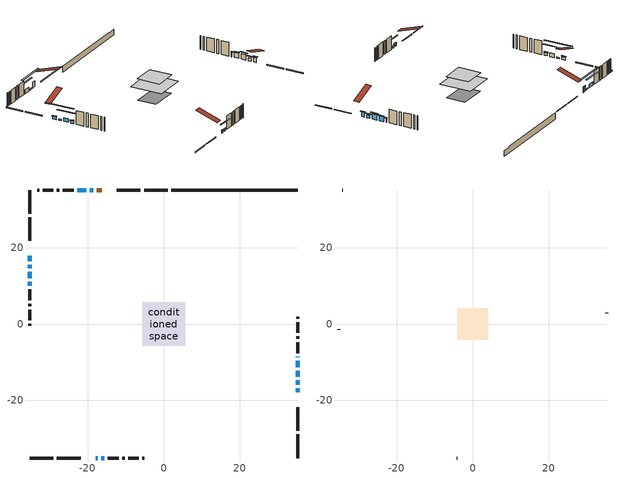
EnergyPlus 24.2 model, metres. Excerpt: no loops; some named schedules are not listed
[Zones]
conditioned space
 floor adiabatic (AdiabaticFloorConstruction): -5.67,-5.67 -5.67,5.67 5.67,5.67 5.67,-5.67 z3.2
 floor foundation (Slab1 construction): -4.95,-3.35 -4.95,3.35 4.95,3.35 4.95,-3.35 z-1.43
 wall outside (RimJoist1 construction): 1.05,35.2 -5.18,35.2 / -35.2,-35.2 -28.97,-35.2 / -35.2,35.2 -35.2,28.97 / 35.2,-35.2 35.2,-28.97 z0.76:1.06
 wall outside (RimJoist2 construction): -6.11,35.2 -12.34,35.2 / -28.04,-35.2 -21.81,-35.2 / -35.2,28.04 -35.2,21.81 / 35.2,-28.04 35.2,-21.81 z0.76:1.06
 wall outside (AdiabaticWallConstruction 1): -16.29,35.2 -17.65,35.2 z0.76:2.79
 wall outside (AdiabaticWallConstruction): 35.2,-17.86 35.2,-16.85 z0.76:2.44; -35.2,17.87 -35.2,16.49 / 35.2,-15.92 35.2,-14.8 / -35.2,11.06 -35.2,10.05 z0.76:1.78; 35.2,-13.87 35.2,-12.24 / 35.2,-11.32 35.2,-9.69 z0.76:2.55; -18.57,35.2 -19.49,35.2 / -35.2,15.57 -35.2,14.65 z0.76:1.22; -17.87,-35.2 -17.35,-35.2 z0.76:1.52; 35.2,-8.76 35.2,-8.56 z0.76:2.18; -20.42,35.2 -22.7,35.2 / -35.2,13.72 -35.2,11.99 z0.76:2.11; -16.43,-35.2 -15.59,-35.2 z0.76:1.68
 wall outside (Wall1 construction): -23.63,35.2 -26.5,35.2 / -14.66,-35.2 -11.79,-35.2 / -35.2,9.12 -35.2,6.25 / 35.2,-7.63 35.2,-4.76 z0.76:5.64
 wall outside (Wall2 construction): -27.43,35.2 -28.09,35.2 / -10.86,-35.2 -10.2,-35.2 / -35.2,5.32 -35.2,4.66 / 35.2,-3.83 35.2,-3.17 z0.76:5.64
 wall outside (Wall3 construction): -29.02,35.2 -31.75,35.2 / -9.28,-35.2 -6.54,-35.2 / -35.2,3.74 -35.2,1 / 35.2,-2.25 35.2,0.49 z0.76:5.64
 wall outside (Wall4 construction): -32.68,35.2 -33.21,35.2 / -5.61,-35.2 -5.09,-35.2 / -35.2,0.07 -35.2,-0.45 / 35.2,1.42 35.2,1.94 z0.76:5.64
 wall foundation (FoundationWall1 construction): 1.98,35.2,-1.43 1.98,35.2,0.76 31.88,35.2,0.76 31.88,35.2,0.51 35.2,35.2,0.51 35.2,35.2,-1.43
 window (WindowConstruction 8): 35.2,-17.86 35.2,-16.85 z0.76:2.44
 window (WindowConstruction 4): -35.2,17.86 -35.2,16.49 z0.76:1.77
 window (WindowConstruction 5): 35.2,-15.92 35.2,-14.8 z0.76:1.77
 window (WindowConstruction 6): 35.2,-13.87 35.2,-12.25 z0.76:2.55
 window (WindowConstruction 7): 35.2,-11.32 35.2,-9.69 z0.76:2.55
 window (WindowConstruction 11): -18.58,35.2 -19.49,35.2 z0.76:1.22
 window (WindowConstruction 12): -35.2,15.56 -35.2,14.65 z0.76:1.22
 window (WindowConstruction 9): -17.86,-35.2 -17.36,-35.2 z0.76:1.52
 window (WindowConstruction 10): 35.2,-8.76 35.2,-8.56 z0.76:2.18
 window (WindowConstruction): -20.42,35.2 -22.7,35.2 z0.76:2.11
 window (WindowConstruction 1): -16.43,-35.2 -15.59,-35.2 z0.76:1.67
 window (WindowConstruction 2): -35.2,13.72 -35.2,11.99 z0.76:2.11
 window (WindowConstruction 3): -35.2,11.06 -35.2,10.05 z0.76:1.77
 door (Door): -16.29,35.2 -17.65,35.2 z0.76:2.79
 ceiling adiabatic (AdiabaticFloorConstruction): 5.67,-5.67 5.67,5.67 -5.67,5.67 -5.67,-5.67 z3.2
attic - vented
 floor to conditioned space (Floor1 construction Reversed): -4.08,-4.08 -4.08,4.08 4.08,4.08 4.08,-4.08 z5.64
 wall outside (Wall5 construction): -34.13,35.2 -34.27,35.2 / -4.16,-35.2 -4.02,-35.2 / -35.2,-1.38 -35.2,-1.52 / 35.2,2.87 35.2,3.01 z0.76:5.64
 roof outside (Roof1 construction): -15.36,35.2,5.64 -15.36,27.26,8.28 -13.27,27.26,8.28 -13.27,35.2,5.64; -18.79,-35.2,5.64 -18.79,-27.26,8.28 -20.89,-27.26,8.28 -20.89,-35.2,5.64; -35.2,18.79,5.64 -27.26,18.79,8.28 -27.26,20.89,8.28 -35.2,20.89,5.64; 35.2,-18.79,5.64 27.26,-18.79,8.28 27.26,-20.89,8.28 35.2,-20.89,5.64
shading: 35.2,-16.55 35.2,-18.16 35.6,-18.16 35.6,-16.55 z2.74; -35.2,16.31 -35.2,18.04 -35.61,18.04 -35.61,16.31 z1.95; 35.2,-14.19 35.2,-16.53 35.61,-16.53 35.61,-14.19 z2.38; 35.2,-11.64 35.2,-14.48 35.61,-14.48 35.61,-11.64 z3.16; 35.2,-9.49 35.2,-11.52 35.61,-11.52 35.61,-9.49 z2.75; -24.35,35.2 -13.72,35.2 -13.72,35.61 -24.35,35.61 z6.08; -35.2,9.79 -35.2,20.42 -35.61,20.42 -35.61,9.79 z6.08; -17.06,-35.2 -18.16,-35.2 -18.16,-35.6 -17.06,-35.6 z1.82; 35.2,-8.26 35.2,-9.06 35.66,-9.06 35.66,-8.26 z2.48; -25.16,35.2 -17.96,35.2 -17.96,35.61 -25.16,35.61 z4.57; -13.13,-35.2 -18.89,-35.2 -18.89,-35.61 -13.13,-35.61 z4.13; -35.2,9.53 -35.2,16.18 -35.61,16.18 -35.61,9.53 z4.57; -35.2,9.87 -35.2,11.24 -35.61,11.24 -35.61,9.87 z1.95
[Building]
Building 1: Terrain=Suburbs
[Site:Location]
Toronto City Centre_ON: Latitude {deg}=43.63; Longitude {deg}=-79.39; Time Zone {hr}=-5; Elevation {m}=77; Keep Site Location Information=Yes
[Site:GroundTemperature:Shallow]
5.01852, 3.26908, 3.12898, 3.95918, 7.29196, 10.6092, 13.4851, 15.3069, 15.4617, 13.9799, 11.1774, 7.9619
[Site:WaterMainsTemperature]
Calculation Method=Schedule; Temperature Schedule=mains temperature schedule
[Material] Roughness=Rough; Thermal Absorptance=0.9
Name | Thickness {m} | Conductivity {W/m-K} | Density {kg/m3} | Specific Heat {J/kg-K} | Solar Absorptance | Visible Absorptance
asphalt or fiberglass shingles | 0.00635 | 0.162714 | 1121.4 | 1465.45 | 0.4 | 0.4
ceiling loosefill ins | 0.169333 | 0.0480833 | 16.02 | 1046.75 | 0.7 | 0.7
ceiling stud and cavity | 0.1397 | 0.193034 | 65.682 | 1177.47 | 0.7 | 0.7
concrete 4.0 in. | 0.1016 | 1.803125 | 2242.8 | 837.4 | 0.7 | 0.7
concrete 8.0 in. | 0.2032 | 1.803125 | 2242.8 | 837.4 | 0.7 | 0.7
door material | 0.04445 | 0.053851 | 512.64 | 1214.23 | 0.7 | 0.7
exterior vertical ins | 0.0284744 | 0.029427 | 32.04 | 1214.23 | 0.7 | 0.7
floor covering | 0.0127 | 0.0433444 | 54.468 | 1339.84 | 0.6 | 0.6
floor rigid ins; wall rigid ins | 0.512978 | 0.029427 | 32.04 | 1214.23 | 0.7 | 0.7
floor stud and cavity | 0.1397 | 1.75129 | 37.0049 | 1207.88 | 0.7 | 0.7
furniture material conditioned space 1 | 0.1524 | 0.115458 | 640.8 | 1214.23 | 0.6 | 0.6
gypsum board | 0.0127 | 0.160291 | 801 | 837.4 | 0.6 | 0.6
gypsum board 1 | 0.0127 | 0.160291 | 801 | 837.4 | 0.7 | 0.7
osb sheathing 0.5 in. | 0.0127 | 0.115458 | 512.64 | 1214.23 | 0.7 | 0.7
osb sheathing 0.75 in. | 0.01905 | 0.115458 | 512.64 | 1214.23 | 0.7 | 0.7
osb sheathing 2.0 in. | 0.0508 | 0.115458 | 512.64 | 1214.23 | 0.7 | 0.7
rim joist stud and cavity | 0.0508 | 0.0451784 | 125.044 | 1163.47 | 0.6 | 0.6
rim joist stud and cavity 1 | 0.0508 | 0.029095 | 125.044 | 1163.47 | 0.6 | 0.6
wall stud and cavity | 0.1397 | 0.0828166 | 139.0536 | 1170.24 | 0.7 | 0.7
wall stud and cavity 1 | 0.1397 | 0.0954735 | 139.0536 | 1170.24 | 0.7 | 0.7
wall stud and cavity 2 | 0.1397 | 0.0957038 | 139.0536 | 1170.24 | 0.7 | 0.7
wall stud and cavity 3 | 0.1397 | 0.0910889 | 139.0536 | 1170.24 | 0.7 | 0.7
wall stud and cavity 4 | 0.0889 | 6.9971 | 50.32683 | 1063.81 | 0.6 | 0.6
wall stud and cavity 5 | 0.0889 | 0.380278 | 52.3479 | 1209.89 | 0.7 | 0.7
wall stud and cavity 6 | 0.0889 | 0.391764 | 83.0341 | 1211.67 | 0.7 | 0.7
wood siding | 0.0254 | 0.102417 | 544.68 | 1172.36 | 0.4 | 0.4
wood siding 1 | 0.00254 | 0.102417 | 544.68 | 1172.36 | 0.4 | 0.4
wood siding 2; wood siding 3; wood siding 4 | 0.0254 | 0.102417 | 544.68 | 1172.36 | 0.7 | 0.7
[WindowMaterial:SimpleGlazingSystem]
Name | U-Factor {W/m2-K} | Solar Heat Gain Coefficient
WindowMaterial | 3.30119 | 0.67
WindowMaterial 1 | 2.3717 | 0.51
WindowMaterial 10 | 5.70412 | 0.6
WindowMaterial 2 | 2.007173 | 0.64
WindowMaterial 3 | 2.65901 | 0.5
WindowMaterial 4 | 2.594846 | 0.53
WindowMaterial 5 | 2.6363 | 0.51
WindowMaterial 6 | 2.49946 | 0.58
WindowMaterial 7 | 3.716251 | 0.65
WindowMaterial 8 | 4.09497 | 0.63
WindowMaterial 9 | 3.32674 | 0.44
[Construction]
AdiabaticFloorConstruction: floor stud and cavity, floor rigid ins, osb sheathing 0.75 in., floor covering
AdiabaticWallConstruction: wood siding 3, wall rigid ins, wall stud and cavity 5, gypsum board
AdiabaticWallConstruction 1: wood siding 4, wall rigid ins, wall stud and cavity 5, gypsum board
Door: door material
Floor1 construction Reversed: gypsum board, ceiling stud and cavity, ceiling loosefill ins
FoundationWall1 construction: concrete 8.0 in., gypsum board 1
furniture construction conditioned space 1: furniture material conditioned space 1
PartitionWallConstruction: gypsum board, wall stud and cavity 6, gypsum board
RimJoist1 construction: wood siding 2, osb sheathing 2.0 in., rim joist stud and cavity
RimJoist2 construction: wood siding 2, osb sheathing 2.0 in., rim joist stud and cavity 1
Roof1 construction: asphalt or fiberglass shingles
Slab1 construction: concrete 4.0 in.
Wall1 construction: wood siding, osb sheathing 0.5 in., wall stud and cavity, gypsum board
Wall2 construction: wood siding, osb sheathing 0.5 in., wall stud and cavity 1, gypsum board
Wall3 construction: wood siding, osb sheathing 0.5 in., wall stud and cavity 2, gypsum board
Wall4 construction: wood siding, osb sheathing 0.5 in., wall stud and cavity 3, gypsum board
Wall5 construction: wood siding 1, wall stud and cavity 4
WindowConstruction: WindowMaterial
WindowConstruction 1: WindowMaterial 1
WindowConstruction 10: WindowMaterial 9
WindowConstruction 11; WindowConstruction 12: WindowMaterial 10
WindowConstruction 2: WindowMaterial 2
WindowConstruction 3: WindowMaterial 3
WindowConstruction 4: WindowMaterial 4
WindowConstruction 5: WindowMaterial 5
WindowConstruction 6; WindowConstruction 7: WindowMaterial 6
WindowConstruction 8: WindowMaterial 7
WindowConstruction 9: WindowMaterial 8
[Zone] Multiplier=1; Part of Total Floor Area=Yes
Name | Volume {m3}
attic - vented | 28.5361
conditioned space | 481.1
[Space]
Name | Zone | Volume {m3}
attic - vented 1 | attic - vented | 28.5361
conditioned space 1 | conditioned space | 481.1
[ZoneInfiltration:EffectiveLeakageArea]
infil attic - vented 1: Zone or Space=attic - vented 1; Schedule=Always On Discrete; Effective Air Leakage Area {cm2}=2797.05; Stack Coefficient=0.000523136; Wind Coefficient=1.54535e-05
[ZoneMixing]
whole house fan mix: Zone or Space=attic - vented; Schedule=Always On Continuous; Design Flow Rate Calculation Method=Flow/Zone; Design Flow Rate {m3/s}=0; Source Zone or Space=conditioned space
[SurfaceProperty:ExposedFoundationPerimeter]
Slab1: Exposed Perimeter Calculation Method=TotalExposedPerimeter; Total Exposed Perimeter {m}=33.224
[InternalMass] Zone or ZoneList=conditioned space; Space or SpaceList=conditioned space 1
Name | Construction | Surface Area {m2}
furniture mass conditioned space 1 | furniture construction conditioned space 1 | 78.0919
partition wall mass | PartitionWallConstruction | 195.23
[Lights]
interior lighting: Zone or ZoneList or Space or SpaceList=conditioned space 1; Schedule=interior lighting schedule; Design Level Calculation Method=LightingLevel; Lighting Level {W}=343.2; Return Air Fraction=0; Fraction Radiant=0.6; Fraction Visible=0.2; Fraction Replaceable=1
[People]
occupants: Zone or ZoneList or Space or SpaceList=conditioned space 1; Number of People Schedule=occupants schedule; Number of People Calculation Method=People; Number of People=3; Fraction Radiant=0.314171; Sensible Heat Fraction=0.56303; Activity Level Schedule=occupants activity schedule; Carbon Dioxide Generation Rate {m3/s-W}=0; Enable ASHRAE 55 Comfort Warnings=No; Mean Radiant Temperature Calculation Type=EnclosureAveraged
[ElectricEquipment] Zone or ZoneList or Space or SpaceList=conditioned space 1; Design Level Calculation Method=EquipmentLevel
Name | Schedule | Design Level {W} | Fraction Latent | Fraction Radiant | Fraction Lost
clothes dryer | clothes dryer schedule | 140.772 | 0.015 | 0.081 | 0.85
clothes washer | clothes washer schedule | 32.1985 | 0.03 | 0.162 | 0.7
cooking range | cooking range schedule | 215.147 | 0.08 | 0.432 | 0.2
dishwasher | dishwasher schedule | 66.8632 | 0.3 | 0.18 | 0.4
fridge | fridge schedule | 72.9452 | 0 | 0.6 | 0
mech vent bath fan 0 | mech vent bath fan 0 schedule | 50.2 | 0 | 0 | 1
mech vent bath fan 1 | mech vent bath fan 1 schedule | 50.2 | 0 | 0 | 1
mech vent house fan | mech vent house fan schedule | 0 | 0 | 0 | 1
mech vent house fan cfis | mech vent house fan cfis schedule | 0 | 0 | 0 | 0
misc plug loads | misc plug loads schedule | 494.7 | 0.045 | 0.513 | 0.1
whole house fan | Always On Discrete | 0 | 0 | 0 | 1
[OtherEquipment] Zone or ZoneList or Space or SpaceList=conditioned space 1; Design Level Calculation Method=EquipmentLevel
Name | Fuel Type | Schedule | Design Level {W} | Fraction Latent | Fraction Radiant | Fraction Lost
clothes dryer 1 | Electricity | clothes dryer schedule | 0 | 0.015 | 0.081 | 0.85
cooking range 1 | Electricity | cooking range schedule | 0 | 0.08 | 0.432 | 0.2
general water use latent | None | general water use schedule | 62.594 | 1 | 0 | 0
general water use sensible | None | general water use schedule | -61.6891 | 0 | 0.6 | 0
mech vent house fan latent load | None | Always On Discrete | 0 | 1 | 0 | 0
mech vent house fan sensible load | None | Always On Discrete | 0 | 0 | 0 | 0
water heater energy adjustment1 | NaturalGas | Always On Discrete | 0.01 | 0 | 0 | 1
[ZoneInfiltration:DesignFlowRate] Zone or ZoneList or Space or SpaceList=conditioned space 1; Schedule=Always On Discrete; Design Flow Rate Calculation Method=Flow/Zone; Design Flow Rate {m3/s}=0
infil flow; natural vent flow; whole house fan flow
[AvailabilityManager:Scheduled]
central ac and furnace airloop Availability Manager: Schedule=Always On Discrete
[Foundation:Kiva]
Foundation Kiva 1: Initial Indoor Air Temperature {C}=18; Wall Height Above Grade {m}=0.759988; Wall Depth Below Slab {m}=0.2032; Custom Block Material Name 1=exterior vertical ins; Custom Block Depth 1 {m}=2.189988; Custom Block X Position 1 {m}=0.2159; Custom Block Z Position 1 {m}=0
[Foundation:Kiva:Settings]
Soil Conductivity {W/m-K}=0.849921; Soil Density {kg/m3}=1842.3; Soil Specific Heat {J/kg-K}=418.7; Ground Solar Absorptivity=0.9; Ground Thermal Absorptivity=0.9; Ground Surface Roughness {m}=0.03; Far-Field Width {m}=40; Deep-Ground Boundary Condition=ZeroFlux; Deep-Ground Depth {m}=40; Minimum Cell Dimension {m}=0.2; Maximum Cell Growth Coefficient=3; Simulation Timestep=Timestep
[Exterior:Lights]
exterior lighting: Schedule=exterior lighting schedule; Design Level {W}=75.6
[EnergyManagementSystem:GlobalVariable]
central_ac_and_furnace_airloop_Fan_RTF
infil_program_Qfan
infil_program_Qinf
natural_vent_program_Qnv
natural_vent_program_Qwhf
[EnergyManagementSystem:Sensor]
Name | Output:Variable or Output:Meter Index Key | Output:Variable or Output:Meter
airflow_gain | infil flow | Infiltration Sensible Heat Gain Energy
airflow_gain_1 | natural vent flow | Infiltration Sensible Heat Gain Energy
airflow_gain_2 | whole house fan flow | Infiltration Sensible Heat Gain Energy
airflow_loss | infil flow | Infiltration Sensible Heat Loss Energy
airflow_loss_1 | natural vent flow | Infiltration Sensible Heat Loss Energy
airflow_loss_2 | whole house fan flow | Infiltration Sensible Heat Loss Energy
clg_load_cond |  | Cooling:EnergyTransfer:Zone:CONDITIONED SPACE
clg_sp_s; clg_sp_s_1 | cooling setpoint | Schedule Value
clothes_dryer_exhaust_0_sch_s | clothes dryer exhaust 0 schedule | Schedule Value
cool_season | cooling season schedule | Schedule Value
htg_load_cond |  | Heating:EnergyTransfer:Zone:CONDITIONED SPACE
htg_sp_s; htg_sp_s_1 | heating setpoint | Schedule Value
ig_ee_conv | clothes dryer | Electric Equipment Convective Heating Energy
ig_ee_conv_2 | cooking range | Electric Equipment Convective Heating Energy
ig_ee_conv_4 | fridge | Electric Equipment Convective Heating Energy
ig_ee_conv_5 | misc plug loads | Electric Equipment Convective Heating Energy
ig_ee_conv_6 | whole house fan | Electric Equipment Convective Heating Energy
ig_ee_rad | clothes dryer | Electric Equipment Radiant Heating Energy
ig_ee_rad_2 | cooking range | Electric Equipment Radiant Heating Energy
ig_ee_rad_4 | fridge | Electric Equipment Radiant Heating Energy
ig_ee_rad_5 | misc plug loads | Electric Equipment Radiant Heating Energy
ig_ee_rad_6 | whole house fan | Electric Equipment Radiant Heating Energy
ig_lgt_conv | interior lighting | Lights Convective Heating Energy
ig_lgt_rad | interior lighting | Lights Radiant Heating Energy
ig_lgt_vis | interior lighting | Lights Visible Radiation Heating Energy
ig_oe_conv | clothes dryer 1 | Other Equipment Convective Heating Energy
ig_oe_conv_1 | cooking range 1 | Other Equipment Convective Heating Energy
ig_oe_conv_2 | general water use latent | Other Equipment Convective Heating Energy
ig_oe_conv_3 | general water use sensible | Other Equipment Convective Heating Energy
ig_oe_conv_4 | water heater energy adjustment1 | Other Equipment Convective Heating Energy
ig_oe_rad | clothes dryer 1 | Other Equipment Radiant Heating Energy
ig_oe_rad_1 | cooking range 1 | Other Equipment Radiant Heating Energy
ig_oe_rad_2 | general water use latent | Other Equipment Radiant Heating Energy
ig_oe_rad_3 | general water use sensible | Other Equipment Radiant Heating Energy
ig_oe_rad_4 | water heater energy adjustment1 | Other Equipment Radiant Heating Energy
ig_ppl_conv | occupants | People Convective Heating Energy
ig_ppl_rad | occupants | People Radiant Heating Energy
im_conv | furniture mass conditioned space 1 | Surface Inside Face Convection Heat Gain Energy
im_conv_1 | partition wall mass | Surface Inside Face Convection Heat Gain Energy
im_ig | furniture mass conditioned space 1 | Surface Inside Face Internal Gains Radiation Heat Gain Energy
im_ig_1 | partition wall mass | Surface Inside Face Internal Gains Radiation Heat Gain Energy
im_lgt | furniture mass conditioned space 1 | Surface Inside Face Lights Radiation Heat Gain Energy
im_lgt_1 | partition wall mass | Surface Inside Face Lights Radiation Heat Gain Energy
im_sol | furniture mass conditioned space 1 | Surface Inside Face Solar Radiation Heat Gain Energy
im_sol_1 | partition wall mass | Surface Inside Face Solar Radiation Heat Gain Energy
im_surf | furniture mass conditioned space 1 | Surface Inside Face Net Surface Thermal Radiation Heat Gain Energy
im_surf_1 | partition wall mass | Surface Inside Face Net Surface Thermal Radiation Heat Gain Energy
mech_vent_bath_fan_0_sch_s | mech vent bath fan 0 schedule | Schedule Value
mech_vent_bath_fan_1_sch_s | mech vent bath fan 1 schedule | Schedule Value
mv_conv | mech vent bath fan 0 | Electric Equipment Convective Heating Energy
mv_conv_1 | mech vent bath fan 1 | Electric Equipment Convective Heating Energy
mv_conv_2 | mech vent house fan | Electric Equipment Convective Heating Energy
mv_conv_3 | mech vent house fan cfis | Electric Equipment Convective Heating Energy
mv_conv_4 | mech vent house fan latent load | Other Equipment Convective Heating Energy
mv_conv_5 | mech vent house fan sensible load | Other Equipment Convective Heating Energy
mv_rad | mech vent bath fan 0 | Electric Equipment Radiant Heating Energy
mv_rad_1 | mech vent bath fan 1 | Electric Equipment Radiant Heating Energy
mv_rad_2 | mech vent house fan | Electric Equipment Radiant Heating Energy
mv_rad_3 | mech vent house fan cfis | Electric Equipment Radiant Heating Energy
mv_rad_4 | mech vent house fan latent load | Other Equipment Radiant Heating Energy
mv_rad_5 | mech vent house fan sensible load | Other Equipment Radiant Heating Energy
natural_vent_s | natural vent schedule | Schedule Value
out_pb_s |  | Site Outdoor Air Barometric Pressure
out_wt_s |  | Site Outdoor Air Humidity Ratio
site_vw_s |  | Site Wind Speed
ss_back_out | Window1 | Surface Window Shortwave from Zone Back Out Window Heat Transfer Rate
ss_back_out_1 | Window10 | Surface Window Shortwave from Zone Back Out Window Heat Transfer Rate
ss_back_out_10 | Window7 | Surface Window Shortwave from Zone Back Out Window Heat Transfer Rate
ss_back_out_11 | Window8 | Surface Window Shortwave from Zone Back Out Window Heat Transfer Rate
ss_back_out_12 | Window9 | Surface Window Shortwave from Zone Back Out Window Heat Transfer Rate
ss_back_out_2 | Window11 | Surface Window Shortwave from Zone Back Out Window Heat Transfer Rate
ss_back_out_3 | Window12 | Surface Window Shortwave from Zone Back Out Window Heat Transfer Rate
ss_back_out_4 | Window13 | Surface Window Shortwave from Zone Back Out Window Heat Transfer Rate
ss_back_out_5 | Window14 | Surface Window Shortwave from Zone Back Out Window Heat Transfer Rate
ss_back_out_6 | Window15 | Surface Window Shortwave from Zone Back Out Window Heat Transfer Rate
ss_back_out_7 | Window3 | Surface Window Shortwave from Zone Back Out Window Heat Transfer Rate
ss_back_out_8 | Window4 | Surface Window Shortwave from Zone Back Out Window Heat Transfer Rate
ss_back_out_9 | Window5 | Surface Window Shortwave from Zone Back Out Window Heat Transfer Rate
ss_conv | Door1 | Surface Inside Face Convection Heat Gain Energy
ss_conv_1 | Window1 | Surface Inside Face Convection Heat Gain Energy
ss_conv_10 | Window5 | Surface Inside Face Convection Heat Gain Energy
ss_conv_11 | Window7 | Surface Inside Face Convection Heat Gain Energy
ss_conv_12 | Window8 | Surface Inside Face Convection Heat Gain Energy
ss_conv_13 | Window9 | Surface Inside Face Convection Heat Gain Energy
ss_conv_2 | Window10 | Surface Inside Face Convection Heat Gain Energy
ss_conv_3 | Window11 | Surface Inside Face Convection Heat Gain Energy
ss_conv_4 | Window12 | Surface Inside Face Convection Heat Gain Energy
ss_conv_5 | Window13 | Surface Inside Face Convection Heat Gain Energy
ss_conv_6 | Window14 | Surface Inside Face Convection Heat Gain Energy
ss_conv_7 | Window15 | Surface Inside Face Convection Heat Gain Energy
ss_conv_8 | Window3 | Surface Inside Face Convection Heat Gain Energy
ss_conv_9 | Window4 | Surface Inside Face Convection Heat Gain Energy
ss_ig | Door1 | Surface Inside Face Internal Gains Radiation Heat Gain Energy
ss_ig_1 | Window1 | Surface Inside Face Internal Gains Radiation Heat Gain Energy
ss_ig_10 | Window5 | Surface Inside Face Internal Gains Radiation Heat Gain Energy
ss_ig_11 | Window7 | Surface Inside Face Internal Gains Radiation Heat Gain Energy
ss_ig_12 | Window8 | Surface Inside Face Internal Gains Radiation Heat Gain Energy
ss_ig_13 | Window9 | Surface Inside Face Internal Gains Radiation Heat Gain Energy
ss_ig_2 | Window10 | Surface Inside Face Internal Gains Radiation Heat Gain Energy
ss_ig_3 | Window11 | Surface Inside Face Internal Gains Radiation Heat Gain Energy
ss_ig_4 | Window12 | Surface Inside Face Internal Gains Radiation Heat Gain Energy
ss_ig_5 | Window13 | Surface Inside Face Internal Gains Radiation Heat Gain Energy
ss_ig_6 | Window14 | Surface Inside Face Internal Gains Radiation Heat Gain Energy
ss_ig_7 | Window15 | Surface Inside Face Internal Gains Radiation Heat Gain Energy
ss_ig_8 | Window3 | Surface Inside Face Internal Gains Radiation Heat Gain Energy
ss_ig_9 | Window4 | Surface Inside Face Internal Gains Radiation Heat Gain Energy
ss_lgt | Door1 | Surface Inside Face Lights Radiation Heat Gain Energy
ss_sol | Door1 | Surface Inside Face Solar Radiation Heat Gain Energy
ss_surf | Door1 | Surface Inside Face Net Surface Thermal Radiation Heat Gain Energy
ss_surf_1 | Window1 | Surface Inside Face Net Surface Thermal Radiation Heat Gain Energy
ss_surf_10 | Window5 | Surface Inside Face Net Surface Thermal Radiation Heat Gain Energy
ss_surf_11 | Window7 | Surface Inside Face Net Surface Thermal Radiation Heat Gain Energy
ss_surf_12 | Window8 | Surface Inside Face Net Surface Thermal Radiation Heat Gain Energy
ss_surf_13 | Window9 | Surface Inside Face Net Surface Thermal Radiation Heat Gain Energy
ss_surf_2 | Window10 | Surface Inside Face Net Surface Thermal Radiation Heat Gain Energy
ss_surf_3 | Window11 | Surface Inside Face Net Surface Thermal Radiation Heat Gain Energy
ss_surf_4 | Window12 | Surface Inside Face Net Surface Thermal Radiation Heat Gain Energy
ss_surf_5 | Window13 | Surface Inside Face Net Surface Thermal Radiation Heat Gain Energy
ss_surf_6 | Window14 | Surface Inside Face Net Surface Thermal Radiation Heat Gain Energy
ss_surf_7 | Window15 | Surface Inside Face Net Surface Thermal Radiation Heat Gain Energy
ss_surf_8 | Window3 | Surface Inside Face Net Surface Thermal Radiation Heat Gain Energy
ss_surf_9 | Window4 | Surface Inside Face Net Surface Thermal Radiation Heat Gain Energy
ss_trans_in | Window1 | Surface Window Transmitted Solar Radiation Rate
ss_trans_in_1 | Window10 | Surface Window Transmitted Solar Radiation Rate
ss_trans_in_10 | Window7 | Surface Window Transmitted Solar Radiation Rate
ss_trans_in_11 | Window8 | Surface Window Transmitted Solar Radiation Rate
ss_trans_in_12 | Window9 | Surface Window Transmitted Solar Radiation Rate
ss_trans_in_2 | Window11 | Surface Window Transmitted Solar Radiation Rate
ss_trans_in_3 | Window12 | Surface Window Transmitted Solar Radiation Rate
ss_trans_in_4 | Window13 | Surface Window Transmitted Solar Radiation Rate
ss_trans_in_5 | Window14 | Surface Window Transmitted Solar Radiation Rate
ss_trans_in_6 | Window15 | Surface Window Transmitted Solar Radiation Rate
ss_trans_in_7 | Window3 | Surface Window Transmitted Solar Radiation Rate
ss_trans_in_8 | Window4 | Surface Window Transmitted Solar Radiation Rate
ss_trans_in_9 | Window5 | Surface Window Transmitted Solar Radiation Rate
ss_trans_out | Window1 | Surface Inside Face Initial Transmitted Diffuse Transmitted Out Window Solar Radiation Rate
ss_trans_out_1 | Window10 | Surface Inside Face Initial Transmitted Diffuse Transmitted Out Window Solar Radiation Rate
ss_trans_out_10 | Window7 | Surface Inside Face Initial Transmitted Diffuse Transmitted Out Window Solar Radiation Rate
ss_trans_out_11 | Window8 | Surface Inside Face Initial Transmitted Diffuse Transmitted Out Window Solar Radiation Rate
